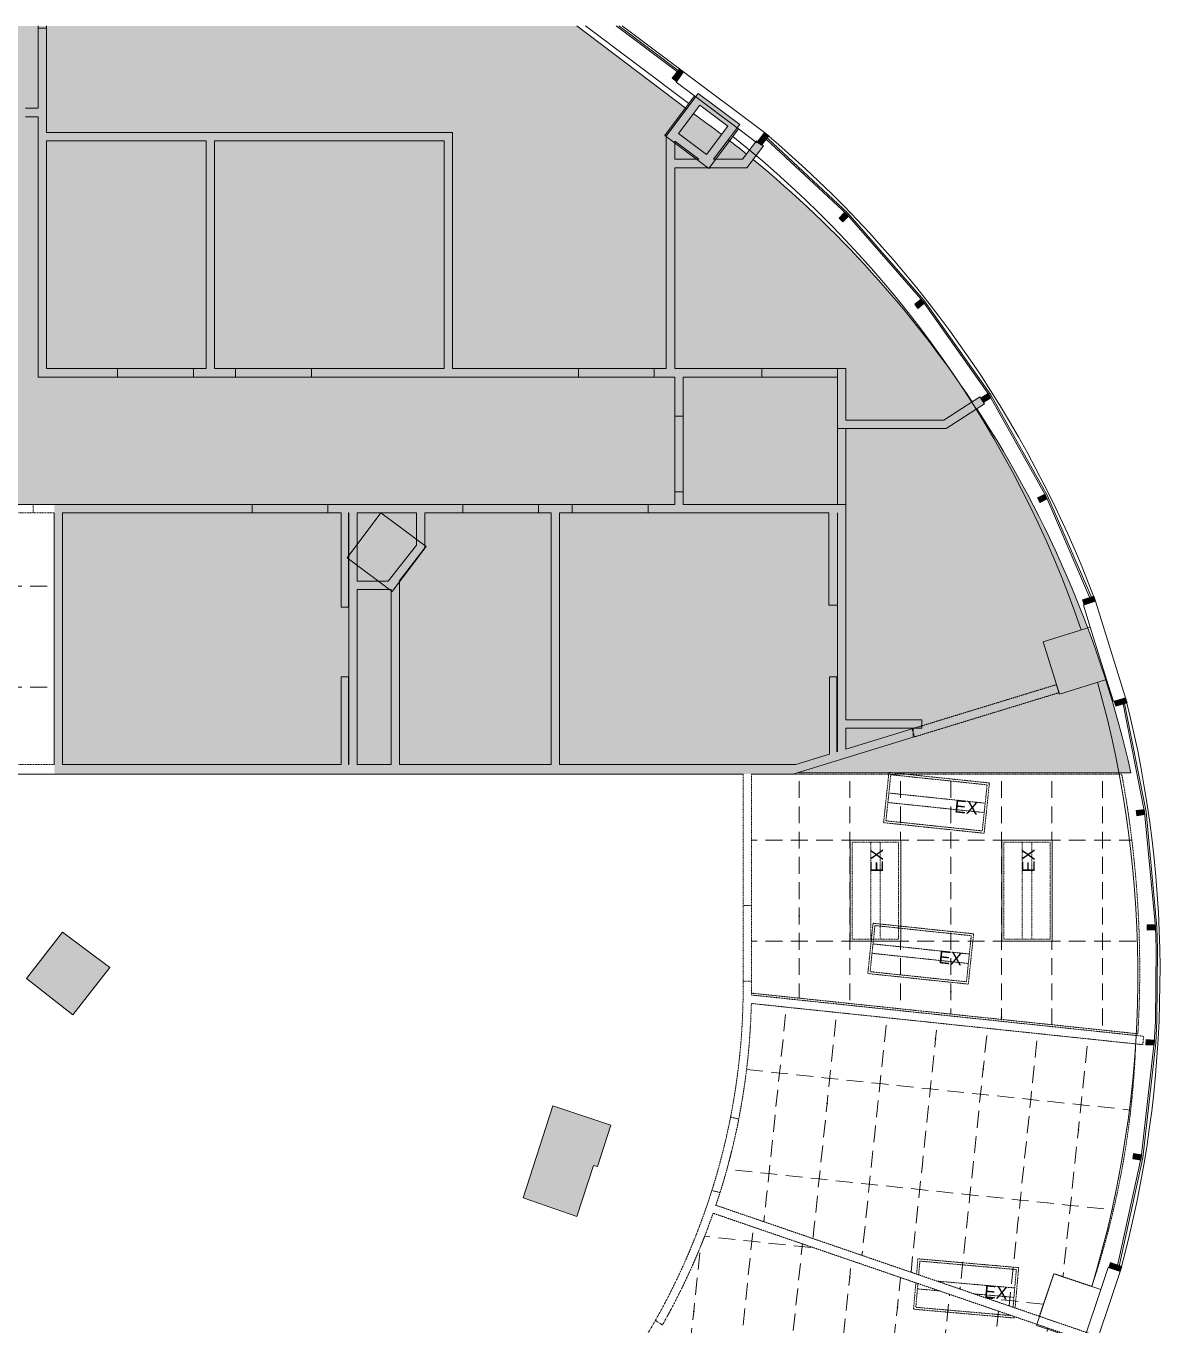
# Model space of a CAD drawing. Header units: inches. Extents: x 81 to 2201, y -595 to 378.
# Drawn here: x 1070 to 1609, y -244 to 373 of the extents above; entities that cross this region are included whole.
import ezdxf

# ---------------------------------------------------------------- set-up
doc = ezdxf.new("R2010")
doc.units = ezdxf.units.IN
doc.header["$MEASUREMENT"] = 0
for name, pattern in [('Demolished', [0.1875, 0.125, -0.0625]), ('Demolished 3_128_', [0.046875, 0.023437, -0.023437]), ('Hidden 1_16_', [0.09375, 0.0625, -0.03125])]:
    doc.linetypes.add(name, pattern=pattern)
for name, color, linetype, lineweight in [('A-ANNO-NOTE', 131, 'Demolished', 9), ('A-CLNG', 13, 'Demolished', 9), ('A-CLNG-PATT', 13, 'Demolished', 9), ('A-DETL', 90, 'Continuous', 9), ('A-DETL-GENF', 92, 'Continuous', 9), ('A-EXIST-GLAZ', 250, 'Continuous', 9), ('A-WALL', 113, 'Continuous', 13), ('A-WALL-PATT', 111, 'Continuous', 13), ('E-LITE-EQPM', 33, 'Demolished', 9), ('EXTWINDOWS', 250, 'Continuous', 9), ('I-WALL', 2, 'Continuous', 13), ('new block- skin dc_dwg', 8, 'Continuous', 9), ('S-EXIST-COLS', 250, 'Continuous', 9)]:
    doc.layers.add(name, color=color, linetype=linetype, lineweight=lineweight)
doc.styles.add('Arial', font='arial.ttf', dxfattribs={"height": 6})

# ---------------------------------------------------------------- blocks, each defined once
blk = doc.blocks.new('new block- skin dc_dwg-1925045-Reflected Ceiling Demolition Plan')
at = {"layer": 'EXTWINDOWS'}
for points in [[(2565.02, 1696.54), (2568.39, 1701.04), (2566.39, 1702.54), (2563.02, 1698.03)], [(2605.44, 1666.26), (2603.43, 1667.75), (2606.81, 1672.26), (2608.81, 1670.76)], [(2643.95, 1629.92), (2646.73, 1632.63), (2644.98, 1634.42), (2642.21, 1631.71), (2643.65, 1630.24)], [(2679.7, 1588.82), (2682.74, 1591.22), (2681.19, 1593.18), (2678.15, 1590.78)], [(2711.02, 1544.25), (2714.3, 1546.32), (2712.97, 1548.43), (2709.69, 1546.37), (2710.16, 1545.61)], [(2737.69, 1496.61), (2741.11, 1498.43), (2739.93, 1500.64), (2736.51, 1498.82), (2737.29, 1497.36)], [(2758.61, 1448.11), (2763.98, 1449.79), (2763.24, 1452.18), (2757.87, 1450.5)], [(2773.69, 1399.91), (2772.94, 1402.3), (2778.31, 1403.98), (2779.06, 1401.59)], [(2783.68, 1347.93), (2787.51, 1348.51), (2787.14, 1350.98), (2783.31, 1350.4)], [(2788.63, 1293.71), (2792.5, 1293.87), (2792.39, 1296.37), (2788.52, 1296.2)], [(2791.85, 1239.02), (2792, 1241.51), (2788.13, 1241.75), (2787.98, 1239.25)], [(2785.56, 1184.52), (2785.97, 1186.98), (2782.14, 1187.62), (2781.73, 1185.15)], [(2775.71, 1131.7), (2770.38, 1133.48), (2771.17, 1135.85), (2776.5, 1134.07)]]:
    blk.add_hatch(color=256, dxfattribs=at).paths.add_polyline_path(points, flags=0)
at = {"layer": 'A-EXIST-GLAZ'}
for p, q in [((2536.38, 1722.86), (2567.34, 1699.64)), ((2537.63, 1722.86), (2567.79, 1700.24))]:
    blk.add_line(p, q, dxfattribs=at)
at = {"layer": 'A-EXIST-GLAZ', "flags": 128}
for points in [[(2606.21, 1671.45), (2646.39, 1634.05), (2682.56, 1592.66), (2714.27, 1547.78), (2741.19, 1499.87), (2763.03, 1449.49)], [(2605.75, 1670.85), (2645.85, 1633.52), (2681.96, 1592.2), (2713.63, 1547.38), (2740.52, 1499.53), (2762.31, 1449.27)], [(2774.05, 1132.25), (2785.76, 1185.75), (2791.92, 1240.28), (2792.44, 1250.49), (2792.77, 1284.89), (2792.45, 1295.11), (2787.32, 1349.74), (2776.63, 1403.45)], [(2774.76, 1132.02), (2786.5, 1185.63), (2792.67, 1240.22), (2793.19, 1250.46), (2793.52, 1284.9), (2793.2, 1295.15), (2788.07, 1349.85), (2777.35, 1403.68)]]:
    blk.add_lwpolyline(points, dxfattribs=at)
at = {"layer": 'A-WALL', "color": 250, "lineweight": 9}
for p, q in [((2521.81, 1722.86), (2570.9, 1686.04)), ((2539.3, 1722.86), (2568.39, 1701.04))]:
    blk.add_line(p, q, dxfattribs=at)
at = {"layer": 'A-WALL', "color": 250, "lineweight": 9, "flags": 128}
for points in [[(2573.6, 1689.64), (2564.8, 1696.24), (2568.39, 1701.04), (2606.81, 1672.26), (2603.21, 1667.45), (2594.41, 1674.05)], [(2761.54, 1437.5), (2758.26, 1448), (2763.98, 1449.79), (2778.31, 1403.98), (2772.58, 1402.19), (2769.3, 1412.69)], [(2766.55, 1123.16), (2770.02, 1133.59), (2775.71, 1131.7), (2760.55, 1086.16), (2754.86, 1088.05), (2758.33, 1098.49)]]:
    blk.add_lwpolyline(points, dxfattribs=at)
at = {"layer": 'A-WALL', "color": 250, "lineweight": 9}
for centre, radius, start, end in [((2263.32, 1262.82), 534.44, 20.47811, 50.00571), ((2263.32, 1262.82), 534.44, 20.47811, 50.00571), ((2273.64, 1270.09), 511.32, 18.95192, 51.53402), ((2272.85, 1272.63), 511.33, 343.16941, 15.74032), ((2260.21, 1272.77), 534.46, 344.69576, 14.21181), ((2260.21, 1272.77), 534.46, 344.69576, 14.21181)]:
    blk.add_arc(centre, radius, start, end, dxfattribs=at)
at = {"layer": 'EXTWINDOWS'}
for p, q in [((2566.39, 1702.54), (2563.02, 1698.03)), ((2568.39, 1701.04), (2566.39, 1702.54)), ((2563.02, 1698.03), (2565.02, 1696.54)), ((2565.02, 1696.54), (2568.39, 1701.04)), ((2603.43, 1667.75), (2606.81, 1672.26)), ((2606.81, 1672.26), (2608.81, 1670.76)), ((2605.44, 1666.26), (2603.43, 1667.75)), ((2608.81, 1670.76), (2605.44, 1666.26)), ((2644.98, 1634.42), (2642.21, 1631.71)), ((2646.73, 1632.63), (2644.98, 1634.42)), ((2642.21, 1631.71), (2643.65, 1630.24)), ((2643.65, 1630.24), (2643.95, 1629.92)), ((2643.95, 1629.92), (2646.73, 1632.63)), ((2681.19, 1593.18), (2678.15, 1590.78)), ((2679.7, 1588.82), (2682.74, 1591.22)), ((2682.74, 1591.22), (2681.19, 1593.18)), ((2678.15, 1590.78), (2679.7, 1588.82)), ((2712.97, 1548.43), (2709.69, 1546.37)), ((2714.3, 1546.32), (2712.97, 1548.43)), ((2709.69, 1546.37), (2710.16, 1545.61)), ((2710.16, 1545.61), (2711.02, 1544.25)), ((2711.02, 1544.25), (2714.3, 1546.32)), ((2739.93, 1500.64), (2736.51, 1498.82)), ((2736.51, 1498.82), (2737.29, 1497.36)), ((2741.11, 1498.43), (2739.93, 1500.64)), ((2737.29, 1497.36), (2737.69, 1496.61)), ((2737.69, 1496.61), (2741.11, 1498.43)), ((2763.24, 1452.18), (2757.87, 1450.5)), ((2757.87, 1450.5), (2758.61, 1448.11)), ((2758.61, 1448.11), (2763.98, 1449.79)), ((2763.98, 1449.79), (2763.24, 1452.18)), ((2772.94, 1402.3), (2778.31, 1403.98)), ((2773.69, 1399.91), (2772.94, 1402.3)), ((2779.06, 1401.59), (2773.69, 1399.91)), ((2778.31, 1403.98), (2779.06, 1401.59)), ((2787.14, 1350.98), (2783.31, 1350.4)), ((2787.51, 1348.51), (2787.14, 1350.98)), ((2783.31, 1350.4), (2783.68, 1347.93)), ((2783.68, 1347.93), (2787.51, 1348.51)), ((2792.39, 1296.37), (2788.52, 1296.2)), ((2788.52, 1296.2), (2788.63, 1293.71)), ((2792.5, 1293.87), (2792.39, 1296.37)), ((2788.63, 1293.71), (2792.5, 1293.87)), ((2788.13, 1241.75), (2787.98, 1239.25)), ((2792, 1241.51), (2788.13, 1241.75)), ((2791.85, 1239.02), (2792, 1241.51)), ((2787.98, 1239.25), (2791.85, 1239.02)), ((2782.14, 1187.62), (2781.73, 1185.15)), ((2781.73, 1185.15), (2785.56, 1184.52)), ((2785.97, 1186.98), (2782.14, 1187.62)), ((2785.56, 1184.52), (2785.97, 1186.98)), ((2770.38, 1133.48), (2771.17, 1135.85)), ((2771.17, 1135.85), (2776.5, 1134.07)), ((2775.71, 1131.7), (2770.38, 1133.48)), ((2776.5, 1134.07), (2775.71, 1131.7))]:
    blk.add_line(p, q, dxfattribs=at)
at = {"layer": 'S-EXIST-COLS', "flags": 128}
for points in [[(2594.41, 1674.05), (2573.6, 1689.64), (2559.5, 1670.82), (2580.31, 1655.23)], [(2446.08, 1475.75), (2424.67, 1491.79), (2408.63, 1470.39), (2430.03, 1454.34)], [(2746.86, 1405.67), (2739.1, 1430.48), (2761.54, 1437.5), (2769.3, 1412.69)], [(2736.02, 1105.92), (2744.24, 1130.59), (2766.55, 1123.16), (2758.33, 1098.49)]]:
    blk.add_lwpolyline(points, close=True, dxfattribs=at)
blk = doc.blocks.new('Rectangular Ceiling Light - Recessed - Existing 2_x4_-2138693-Reflected Ceiling Demolition Plan')
at = {"layer": 'E-LITE-EQPM', "color": 250, "linetype": 'Demolished 3_128_'}
for p, q in [((-24.74, -14.34), (-24.74, 9.66)), ((-24.74, 9.66), (23.26, 9.66)), ((-23.74, -13.34), (-23.74, 8.66)), ((-23.74, 8.66), (22.26, 8.66)), ((22.26, 8.66), (22.26, -13.34)), ((23.26, 9.66), (23.26, -14.34)), ((22.26, -0.09), (-23.74, -0.09)), ((22.26, -4.59), (-23.74, -4.59)), ((23.26, -14.34), (-24.74, -14.34)), ((22.26, -13.34), (-23.74, -13.34))]:
    blk.add_line(p, q, dxfattribs=at)
blk = doc.blocks.new('Rectangular Ceiling Light - Recessed - Existing 2_x4_-2139753-Reflected Ceiling Demolition Plan')
at = {"layer": 'E-LITE-EQPM', "color": 250, "linetype": 'Demolished 3_128_'}
for p, q in [((-24.74, -14.34), (-24.74, 9.66)), ((-24.74, 9.66), (23.26, 9.66)), ((-23.74, -13.34), (-23.74, 8.66)), ((-23.74, 8.66), (22.26, 8.66)), ((22.26, 8.66), (22.26, -13.34)), ((23.26, 9.66), (23.26, -14.34)), ((22.26, -0.09), (-23.74, -0.09)), ((22.26, -4.59), (-23.74, -4.59)), ((23.26, -14.34), (-24.74, -14.34)), ((22.26, -13.34), (-23.74, -13.34)), ((23.26, -14.34), (15.56, -14.34)), ((23.26, -13.53), (23.26, -14.34))]:
    blk.add_line(p, q, dxfattribs=at)
blk = doc.blocks.new('Rectangular Ceiling Light - Recessed - Existing 2_x4_-V2-Reflected Ceiling Demolition Plan')
at = {"layer": 'E-LITE-EQPM', "color": 250, "linetype": 'Demolished 3_128_'}
for p, q in [((-24.74, -14.34), (-24.74, 9.66)), ((-24.74, 9.66), (23.26, 9.66)), ((-23.74, -13.34), (-23.74, 8.66)), ((-23.74, 8.66), (22.26, 8.66)), ((22.26, 8.66), (22.26, -13.34)), ((23.26, 9.66), (23.26, -14.34)), ((22.26, -0.09), (-23.74, -0.09)), ((22.26, -4.59), (-23.74, -4.59)), ((23.26, -5.73), (23.26, -14.34)), ((23.26, -14.34), (-24.74, -14.34)), ((22.26, -13.34), (-23.74, -13.34)), ((23.26, -14.34), (10.07, -14.34))]:
    blk.add_line(p, q, dxfattribs=at)
blk = doc.blocks.new('Rectangular Ceiling Light - Recessed - Existing 2_x4_-V4-Reflected Ceiling Demolition Plan')
at = {"layer": 'E-LITE-EQPM', "color": 250, "linetype": 'Demolished 3_128_'}
for p, q in [((-24.74, 8.98), (-24.74, 9.66)), ((-24.74, 9.66), (23.26, 9.66)), ((-23.42, 8.66), (22.26, 8.66)), ((22.26, 8.66), (22.26, -2.67)), ((23.26, 9.66), (23.26, -2.92)), ((-24.74, -14.34), (-24.74, 4.86)), ((-23.74, -13.34), (-23.74, 4.62)), ((-4.76, -0.09), (-23.74, -0.09)), ((13.38, -4.59), (-23.74, -4.59)), ((22.26, -0.09), (11.86, -0.09)), ((22.26, -6.79), (22.26, -13.34)), ((23.26, -7.04), (23.26, -14.34)), ((23.26, -14.34), (-24.74, -14.34)), ((22.26, -13.34), (-23.74, -13.34))]:
    blk.add_line(p, q, dxfattribs=at)

msp = doc.modelspace()

# ---------------------------------------------------------------- hatches: boundary and pattern name
at = {"layer": 'A-CLNG-PATT', "linetype": 'Demolished 3_128_', "lineweight": 13}
h = msp.add_hatch(dxfattribs=at)
h.set_pattern_fill('FP_1', color=253, style=0, pattern_type=2)
h.set_pattern_definition([(90, (1040.378, 107.194), (24, 48), [4, -4, 8, -4, -40]), (90, (1040.378, 107.194), (24, 48), [-20, 8, -4, 8, -4, -16]), (90, (1040.378, 107.194), (24, 48), [-44, 8, -4, 4, 0]), (0, (1040.378, 107.194), (24, -48), [4, -4, 8, -4, -4]), (0, (1040.378, 107.194), (24, -48), [-20, 4, 0])])
h.paths.add_polyline_path([(1014.95, 22.57), (1083.81, 22.57), (1083.81, 141.96), (963.81, 141.96), (963.81, 22.57), (1012.19, 22.57)], flags=0)
h.paths.add_polyline_path([(1040.81, 59.26), (1040.81, 107.26), (1052.81, 107.26), (1052.81, 59.26)], flags=0)
h.paths.add_polyline_path([(1003.81, 59.26), (991.81, 59.26), (991.81, 60.27), (980.51, 60.3), (980.64, 108.3), (992.64, 108.26), (992.64, 107.26), (1003.81, 107.26), (1003.81, 59.58)], flags=0)
h = msp.add_hatch(dxfattribs=at)
h.set_pattern_fill('FP_3', color=253, style=0, pattern_type=2)
h.set_pattern_definition([(270, (2853.608, 1282.57), (-24, -48), [4, -4, 8, -4, -40]), (270, (2853.608, 1282.57), (-24, -48), [-20, 8, -4, 8, -4, -16]), (270, (2853.608, 1282.57), (-24, -48), [-44, 8, -4, 4, 0]), (180, (2853.608, 1282.57), (-24, 48), [4, -4, 8, -4, -4]), (180, (2853.608, 1282.57), (-24, 48), [-20, 4, 0])])
h.paths.add_polyline_path([(1598.44, -105.32), (1599.14, -88.93), (1599.35, -74.39), (1599.09, -58.91), (1598.37, -43.45), (1597.17, -28.02), (1595.51, -12.64), (1593.38, 2.69), (1590.78, 17.95), (1414.99, 17.95), (1415, -86.04), (1461.58, -90.94)], flags=0)
h.paths.add_polyline_path([(1461.81, -61.41), (1461.81, -13.41), (1485.81, -13.41), (1485.81, -61.41)], flags=0)
h.paths.add_polyline_path([(1533.81, -61.41), (1533.81, -13.41), (1557.81, -13.41), (1557.81, -61.41)], flags=0)
h = msp.add_hatch(dxfattribs=at)
h.set_pattern_fill('FP_4', color=253, style=0, pattern_type=2)
h.set_pattern_definition([(84, (2978.167, 1305.8), (28.8859, 45.22837), [4, -4, 8, -4, -40]), (84, (2978.167, 1305.8), (28.8859, 45.22837), [-20, 8, -4, 8, -4, -16]), (84, (2978.167, 1305.8), (28.8859, 45.22837), [-44, 8, -4, 4, 0]), (354, (2978.167, 1305.8), (18.8512, -50.2457), [4, -4, 8, -4, -4]), (354, (2978.167, 1305.8), (18.8512, -50.2457), [-20, 4, 0])])
h.paths.add_polyline_path([(1551.63, -239.4), (1558.55, -219.2), (1576.59, -225.21), (1580.51, -212.77), (1584.04, -200.22), (1587.35, -186.73), (1589.9, -174.81), (1592.22, -161.98), (1594.14, -149.09), (1595.64, -136.14), (1596.74, -123.14), (1597.43, -110.12), (1414.9, -90.94), (1414.55, -100.14), (1413.94, -109.33), (1413.07, -118.5), (1411.94, -127.64), (1410.55, -136.75), (1408.9, -145.81), (1408.28, -148.67), (1407.74, -151.45), (1406.58, -156.56), (1406.37, -157.55), (1405.62, -160.48), (1404.95, -163.33), (1403.66, -168.2), (1403.4, -169.18), (1401.95, -174.25), (1401.72, -175.09), (1400.31, -179.71), (1399.53, -182.22), (1398.06, -186.73), (1550.65, -239.07)], flags=0)
h = msp.add_hatch(dxfattribs=at)
h.set_pattern_fill('FP_5', color=253, style=0, pattern_type=2)
h.set_pattern_definition([(84, (2960.019, 1178.223), (28.8859, 45.22837), [4, -4, 8, -4, -40]), (84, (2960.019, 1178.223), (28.8859, 45.22837), [-20, 8, -4, 8, -4, -16]), (84, (2960.019, 1178.223), (28.8859, 45.22837), [-44, 8, -4, 4, 0]), (354, (2960.02, 1178.223), (18.8512, -50.2457), [4, -4, 8, -4, -4]), (354, (2960.02, 1178.223), (18.8512, -50.2457), [-20, 4, 0])])
h.paths.add_polyline_path([(1484.28, -396.73), (1493.74, -384.98), (1503.1, -372.57), (1512.07, -359.87), (1520.63, -346.89), (1528.77, -333.65), (1536.5, -320.16), (1543.79, -306.43), (1550.65, -292.48), (1557.06, -278.32), (1563.03, -263.96), (1568.54, -249.43), (1396.76, -190.52), (1392.91, -200.88), (1389.79, -208.67), (1385.9, -217.58), (1381.75, -226.38), (1376.31, -236.96), (1373.85, -241.4), (1372.67, -243.57), (1371.29, -245.89), (1370.09, -248.03), (1367.83, -251.74), (1366.55, -253.9), (1364.89, -256.49), (1362.86, -259.71), (1361.45, -261.84), (1360.06, -264), (1358.08, -266.84), (1356.37, -269.39), (1354.71, -271.69), (1353.2, -273.85), (1349.18, -279.29), (1449.84, -366.79)], flags=0)
at = {"layer": 'A-DETL-GENF'}
h = msp.add_hatch(color=254, dxfattribs=at)
h.paths.add_polyline_path([(1436.66, 18.59), (1595.13, 18.59), (1591.34, 34.3), (1587.07, 49.89), (1582.32, 65.34), (1577.1, 80.64), (1571.41, 95.77), (1565.26, 110.72), (1558.66, 125.47), (1551.6, 140.02), (1544.1, 154.34), (1536.17, 168.42), (1527.8, 182.25), (1521.92, 191.35), (1507.46, 181.96), (1455.81, 181.96), (1455.81, 210.41), (1459.81, 210.41), (1459.81, 185.96), (1506.28, 185.96), (1519.74, 194.71), (1519.02, 195.82), (1509.82, 209.12), (1500.22, 222.12), (1490.22, 234.82), (1479.84, 247.21), (1469.09, 259.28), (1457.96, 271.01), (1446.48, 282.39), (1434.66, 293.41), (1422.51, 304.07), (1415.67, 309.7), (1412.73, 305.79), (1378.48, 305.79), (1378.48, 210.41), (1419.81, 210.41), (1419.81, 206.41), (1382.48, 206.41), (1382.48, 187.91), (1378.48, 187.91), (1378.48, 206.41), (1368.81, 206.41), (1368.81, 210.41), (1374.48, 210.41), (1374.48, 321.4), (1374.73, 321.22), (1384.16, 333.73), (1331.95, 373.07), (591.81, 373.07), (591.81, 333.98), (821.98, 333.98), (821.98, 329.98), (815.81, 329.98), (815.81, 210.41), (821.98, 210.41), (821.98, 206.41), (741.81, 206.41), (741.81, 210.41), (811.81, 210.41), (811.81, 329.98), (699.56, 329.98), (699.56, 292.38), (696.06, 292.38), (696.06, 329.98), (695.81, 329.98), (695.81, 210.41), (696.06, 210.41), (696.06, 256.38), (699.56, 256.38), (699.56, 210.41), (705.81, 210.41), (705.81, 206.41), (682.81, 206.41), (682.81, 210.41), (688.06, 210.41), (688.06, 256.38), (691.56, 256.38), (691.56, 210.41), (691.81, 210.41), (691.81, 329.98), (691.56, 329.98), (691.56, 292.38), (688.06, 292.38), (688.06, 329.98), (591.81, 329.98), (591.81, 183.41), (627.81, 183.41), (627.81, 210.41), (646.81, 210.41), (646.81, 206.41), (631.81, 206.41), (631.81, 145.96), (664.81, 145.96), (664.81, 141.96), (627.81, 141.96), (627.81, 168.96), (591.81, 168.96), (591.81, 22.57), (708.06, 22.57), (708.06, 64.42), (711.56, 64.42), (711.56, 22.57), (711.81, 22.58), (711.81, 141.96), (711.56, 141.96), (711.56, 100.11), (708.06, 100.11), (708.06, 141.96), (700.81, 141.96), (700.81, 145.96), (721.81, 145.96), (721.81, 141.96), (715.81, 141.96), (715.81, 22.57), (829.06, 22.57), (829.06, 64.11), (832.56, 64.11), (832.56, 22.57), (832.81, 22.57), (832.81, 99.65), (832.56, 99.84), (832.56, 98.7), (829.06, 98.7), (829.06, 102.47), (813.81, 113.96), (813.81, 141.96), (757.81, 141.96), (757.81, 145.96), (913.81, 145.96), (913.81, 141.96), (851.31, 141.96), (851.31, 120.9), (836.81, 101.64), (836.81, 22.57), (956.06, 22.57), (956.06, 64.11), (959.56, 64.11), (959.56, 22.57), (959.81, 22.57), (959.81, 141.96), (959.56, 141.96), (959.56, 98.11), (956.06, 98.11), (956.06, 141.96), (949.81, 141.96), (949.81, 145.96), (1177.75, 145.96), (1177.75, 141.96), (1087.81, 141.96), (1087.81, 22.57), (1220, 22.57), (1220, 64.11), (1223.5, 64.11), (1223.5, 22.57), (1223.75, 22.57), (1223.75, 141.96), (1223.5, 141.96), (1223.5, 97.22), (1220, 97.22), (1220, 141.96), (1213.75, 141.96), (1213.75, 145.96), (1277.81, 145.96), (1277.81, 141.96), (1259.81, 141.96), (1259.81, 125.28), (1247.75, 109.84), (1247.75, 22.57), (1319.81, 22.57), (1319.81, 141.96), (1313.81, 141.96), (1313.81, 145.96), (1329.81, 145.96), (1329.81, 141.96), (1323.81, 141.96), (1323.81, 22.57), (1436.01, 22.57), (1452, 27.46), (1452, 64.11), (1455.5, 64.11), (1455.5, 28.53), (1455.81, 28.63), (1455.81, 141.96), (1455.75, 141.96), (1455.75, 98.11), (1451.75, 98.11), (1451.75, 141.96), (1365.81, 141.96), (1365.81, 145.96), (1378.48, 145.96), (1378.48, 151.91), (1382.48, 151.91), (1382.48, 145.96), (1459.81, 145.96), (1459.81, 43.76), (1495.81, 43.76), (1495.81, 40.86), (1492.23, 39.76), (1459.81, 39.76), (1459.81, 29.85), (1491.23, 39.45), (1491.81, 37.54), (1491.81, 35.45), (1446.48, 21.59)], flags=0)
h.paths.add_polyline_path([(1227.75, 22.57), (1243.75, 22.57), (1243.75, 105.58), (1227.75, 105.58), (1227.75, 27.24)], flags=0)
h.paths.add_polyline_path([(833.61, 104.05), (847.31, 122.24), (847.31, 141.96), (817.81, 141.96), (817.81, 115.96), (832.81, 104.66)], flags=0)
h.paths.add_polyline_path([(1227.75, 109.58), (1242.47, 109.58), (1255.81, 126.65), (1255.81, 141.96), (1227.75, 141.96), (1227.75, 129.82)], flags=0)
h.paths.add_polyline_path([(627.81, 172.96), (627.81, 179.41), (591.81, 179.41), (591.81, 172.96)], flags=0)
h.paths.add_polyline_path([(1313.81, 206.41), (1205.92, 206.41), (1205.92, 210.41), (1268.94, 210.41), (1268.94, 318.54), (1159.92, 318.54), (1159.92, 210.41), (1169.92, 210.41), (1169.92, 206.41), (1149.92, 206.41), (1149.92, 210.41), (1155.92, 210.41), (1155.92, 318.54), (1080.19, 318.54), (1080.19, 210.41), (1113.92, 210.41), (1113.92, 206.41), (1076.19, 206.41), (1076.19, 329.98), (1070.19, 329.98), (1070.19, 333.98), (1076.19, 333.98), (1076.19, 372.02), (1080.19, 372.02), (1080.19, 322.54), (1272.94, 322.54), (1272.94, 210.41), (1332.81, 210.41), (1332.81, 206.41), (1319.81, 206.41)], flags=0)
h.paths.add_polyline_path([(1016.19, 206.41), (946.81, 206.41), (946.81, 210.41), (988.19, 210.41), (988.19, 299.45), (964.19, 299.45), (964.19, 329.98), (904.81, 329.98), (904.81, 210.41), (910.81, 210.41), (910.81, 206.41), (857.98, 206.41), (857.98, 210.41), (900.81, 210.41), (900.81, 329.98), (857.98, 329.98), (857.98, 333.98), (1034.19, 333.98), (1034.19, 329.98), (1016.19, 329.98), (1016.19, 284.45), (1012.19, 284.45), (1012.19, 299.45), (992.19, 299.45), (992.19, 210.41), (1012.19, 210.41), (1012.19, 224.45), (1016.19, 224.45), (1016.19, 210.41)], flags=0)
h.paths.add_polyline_path([(992.19, 303.45), (1012.19, 303.45), (1012.19, 329.98), (968.19, 329.98), (968.19, 303.45), (988.19, 303.45)], flags=0)
h.paths.add_polyline_path([(1396.96, 309.79), (1410.73, 309.79), (1412.58, 312.24), (1409.35, 314.87), (1403.94, 319.05), (1397.24, 310.17)], flags=0)
h.paths.add_polyline_path([(1384.16, 309.79), (1389.89, 309.79), (1378.48, 318.39), (1378.48, 309.79), (1380.33, 309.79)], flags=0)
h.paths.add_polyline_path([(1393.61, 312), (1400.78, 321.5), (1396.54, 324.74), (1387.4, 331.38), (1380.33, 322), (1392.87, 312.55)], flags=0)
h = msp.add_hatch(color=57, dxfattribs=at)
h.paths.add_polyline_path([(1103.99, -342.38), (1103.99, -306.38), (1077.99, -306.38), (1077.99, -342.38)], flags=0)
h.paths.add_polyline_path([(802.99, -340.59), (802.99, -313.59), (753.81, -313.59), (753.81, -340.59)], flags=0)
h.paths.add_polyline_path([(1331.98, -192.04), (1339.87, -167.77), (1341.77, -168.38), (1348.17, -148.68), (1320.68, -139.51), (1306.46, -183.26)], flags=0)
h.paths.add_polyline_path([(1092.64, -96.35), (1110.18, -73.91), (1087.81, -57.05), (1070.58, -79.12), (1087.81, -92.58)], flags=0)
h.paths.add_polyline_path([(752.81, -90.59), (779.81, -90.59), (779.81, -54.05), (752.81, -54.05), (752.81, -89.21)], flags=0)
at = {"layer": 'A-WALL-PATT'}
for points in [[(1080.19, 206.41), (1080.19, 372.02), (1076.19, 372.02), (1076.19, 206.41)], [(1380.33, 322), (1392.87, 338.64), (1389.68, 341.05), (1377.14, 324.41), (1378.48, 323.4)], [(1406.94, 323.03), (1409.35, 326.23), (1392.87, 338.64), (1390.47, 335.45), (1403.75, 325.44)], [(1159.92, 318.54), (1272.94, 318.54), (1272.94, 322.54), (1080.19, 322.54), (1080.19, 318.54), (1155.92, 318.54)], [(1378.48, 210.41), (1378.48, 318.39), (1374.48, 321.4), (1374.48, 210.41)], [(1396.54, 309.79), (1377.14, 324.41), (1374.73, 321.22), (1389.89, 309.79), (1393.61, 309.79)], [(1396.54, 309.79), (1396.96, 309.79), (1406.94, 323.03), (1403.75, 325.44), (1393.61, 312), (1396.33, 309.95)], [(1159.92, 210.41), (1159.92, 318.54), (1155.92, 318.54), (1155.92, 210.41)], [(1272.94, 210.41), (1272.94, 318.54), (1268.94, 318.54), (1268.94, 210.41)], [(1412.73, 309.79), (1415.74, 309.79), (1420.58, 316.21), (1417.39, 318.62), (1410.73, 309.79)], [(1389.89, 305.79), (1412.73, 305.79), (1415.74, 309.79), (1378.48, 309.79), (1378.48, 305.79), (1380.33, 305.79)], [(1500.12, 181.96), (1507.46, 181.96), (1525.54, 193.7), (1523.36, 197.06), (1506.28, 185.96)], [(1459.81, 181.96), (1500.12, 181.96), (1506.28, 185.96), (1459.81, 185.96)], [(1083.81, 22.57), (1087.81, 22.57), (1087.81, 141.96), (1083.81, 141.96), (1083.81, 129.82)], [(1220, 97.22), (1223.5, 97.22), (1223.5, 141.96), (1220, 141.96), (1220, 129.82)], [(1227.75, 105.58), (1227.75, 141.96), (1223.75, 141.96), (1223.75, 105.58)], [(1255.81, 120.16), (1259.81, 125.28), (1259.81, 141.96), (1255.81, 141.96), (1255.81, 125.28)], [(1319.81, 22.57), (1323.81, 22.57), (1323.81, 141.96), (1319.81, 141.96), (1319.81, 129.82)], [(1451.75, 98.11), (1455.75, 98.11), (1455.75, 141.96), (1451.75, 141.96), (1451.75, 129.82)], [(1242.47, 109.58), (1247.55, 109.58), (1255.81, 120.16), (1255.81, 126.65), (1243.75, 111.22)], [(1227.75, 22.57), (1227.75, 105.58), (1223.75, 105.58), (1223.75, 22.57)], [(1244.42, 105.58), (1247.55, 109.58), (1227.75, 109.58), (1227.75, 105.58), (1243.75, 105.58)], [(1243.75, 22.57), (1247.75, 22.57), (1247.75, 109.84), (1244.42, 105.58), (1243.75, 105.58), (1243.75, 26.43)], [(1223.5, 22.57), (1223.5, 64.11), (1220, 64.11), (1220, 22.57)], [(1452, 27.46), (1455.5, 28.53), (1455.5, 64.11), (1452, 64.11), (1452, 28.48)], [(1491.23, 39.76), (1492.23, 39.76), (1495.81, 40.86), (1495.81, 43.76), (1459.81, 43.76), (1459.81, 39.76)], [(1434.57, 17.95), (1491.81, 35.45), (1491.81, 37.54), (1491.23, 39.45), (1436.01, 22.57)], [(1434.57, 17.95), (1436.01, 22.57), (1083.79, 22.57), (1083.79, 17.95), (1420.89, 17.95)]]:
    msp.add_hatch(color=8, dxfattribs=at).paths.add_polyline_path(points, flags=0)
h = msp.add_hatch(color=8, dxfattribs=at)
h.paths.add_polyline_path([(857.98, 329.98), (1034.19, 329.98), (1034.19, 333.98), (857.98, 333.98)], flags=0)
h.paths.add_polyline_path([(1076.19, 329.98), (1076.19, 333.98), (1070.19, 333.98), (1070.19, 329.98), (1075.77, 329.98)], flags=0)
h.paths.add_polyline_path([(811.81, 329.98), (821.98, 329.98), (821.98, 333.98), (591.81, 333.98), (591.81, 329.98), (754.02, 329.98)], flags=0)
h = msp.add_hatch(color=8, dxfattribs=at)
h.paths.add_polyline_path([(1459.81, 206.41), (1459.81, 210.41), (1455.81, 210.41), (1455.81, 206.41)], flags=0)
h.paths.add_polyline_path([(1419.81, 206.41), (1419.81, 210.41), (1368.81, 210.41), (1368.81, 206.41), (1382.48, 206.41)], flags=0)
h.paths.add_polyline_path([(1275.88, 206.41), (1332.81, 206.41), (1332.81, 210.41), (1205.92, 210.41), (1205.92, 206.41), (1272.94, 206.41)], flags=0)
h.paths.add_polyline_path([(1169.92, 206.41), (1169.92, 210.41), (1149.92, 210.41), (1149.92, 206.41), (1159.92, 206.41)], flags=0)
h.paths.add_polyline_path([(1113.92, 206.41), (1113.92, 210.41), (1080.19, 210.41), (1080.19, 206.41), (1101.93, 206.41)], flags=0)
h = msp.add_hatch(color=8, dxfattribs=at)
h.paths.add_polyline_path([(1382.48, 145.96), (1382.48, 151.91), (1378.48, 151.91), (1378.48, 145.96)], flags=0)
h.paths.add_polyline_path([(1378.48, 187.91), (1382.48, 187.91), (1382.48, 206.41), (1378.48, 206.41), (1378.48, 205.98)], flags=0)
h = msp.add_hatch(color=8, dxfattribs=at)
h.paths.add_polyline_path([(1455.81, 28.63), (1459.81, 29.85), (1459.81, 145.96), (1455.81, 145.96), (1455.81, 29.15)], flags=0)
h.paths.add_polyline_path([(1455.81, 181.96), (1459.81, 181.96), (1459.81, 206.41), (1455.81, 206.41), (1455.81, 185.96)], flags=0)
h = msp.add_hatch(color=8, dxfattribs=at)
h.paths.add_polyline_path([(1451.75, 141.96), (1455.81, 141.96), (1455.81, 145.96), (1365.81, 145.96), (1365.81, 141.96), (1449.84, 141.96)], flags=0)
h.paths.add_polyline_path([(1329.81, 141.96), (1329.81, 145.96), (1313.81, 145.96), (1313.81, 141.96), (1323.81, 141.96)], flags=0)
h.paths.add_polyline_path([(1227.75, 141.96), (1277.81, 141.96), (1277.81, 145.96), (1213.75, 145.96), (1213.75, 141.96), (1223.75, 141.96)], flags=0)
h.paths.add_polyline_path([(1155.92, 141.96), (1177.75, 141.96), (1177.75, 145.96), (1083.81, 145.96), (1083.81, 141.96), (1101.93, 141.96)], flags=0)

# ---------------------------------------------------------------- linework, layer by layer
at = {"layer": 'A-CLNG', "color": 250, "linetype": 'Demolished 3_128_'}
for p, q in [((1434.57, 17.95), (1590.78, 17.95)), ((1485.81, -13.41), (1461.81, -13.41)), ((1461.81, -13.41), (1461.81, -61.41)), ((1485.81, -61.41), (1485.81, -13.41)), ((1557.81, -13.41), (1533.81, -13.41)), ((1533.81, -13.41), (1533.81, -61.41)), ((1557.81, -61.41), (1557.81, -13.41)), ((1461.81, -61.41), (1485.81, -61.41)), ((1533.81, -61.41), (1557.81, -61.41)), ((1598.44, -105.32), (1414.98, -86.04)), ((1558.55, -219.2), (1551.63, -239.4)), ((1576.59, -225.21), (1558.55, -219.2))]:
    msp.add_line(p, q, dxfattribs=at)
for centre, radius, start, end in [((1090.12, -75.04), 509.23, 356.5905, 10.52141), ((1089.78, -83.13), 325.22, 356.10842, 356.68617), ((1185.76, -95.01), 411.94, 341.5753, 357.89779), ((1089.78, -83.13), 325.22, 354.09622, 354.68381), ((1089.78, -83.13), 325.22, 352.1559, 352.28045), ((1089.78, -83.13), 325.22, 349.65496, 350.2208), ((1089.78, -83.13), 325.22, 347.33174, 348.37224), ((1089.78, -83.13), 325.22, 345.19851, 346.23907), ((1089.78, -83.13), 325.22, 343.06533, 344.10587), ((1089.78, -83.13), 325.22, 338.08504, 338.69618), ((1089.78, -83.13), 325.22, 335.97821, 336.62028), ((1089.78, -83.13), 325.22, 333.94665, 334.28249), ((1089.78, -83.13), 325.22, 331.37513, 331.92997)]:
    msp.add_arc(centre, radius, start, end, dxfattribs=at)
at = {"layer": 'A-DETL', "lineweight": 13}
for p, q in [((1384.16, 333.73), (1331.95, 373.07)), ((1016.19, 145.96), (1083.81, 145.96)), ((1436.66, 18.59), (1595.13, 18.59)), ((1087.81, -57.05), (1070.58, -79.12)), ((1110.18, -73.91), (1087.81, -57.05)), ((1092.64, -96.35), (1110.18, -73.91)), ((1070.58, -79.12), (1092.64, -96.35)), ((1320.68, -139.51), (1306.46, -183.26)), ((1348.17, -148.68), (1320.68, -139.51)), ((1341.77, -168.38), (1348.17, -148.68)), ((1331.98, -192.04), (1339.87, -167.77)), ((1339.87, -167.77), (1341.77, -168.38)), ((1306.46, -183.26), (1331.98, -192.04))]:
    msp.add_line(p, q, dxfattribs=at)
for start, end in [(52.67548, 54.48641), (51.04167, 52.23988), (33.65504, 50.6057), (12.67783, 33.21948)]:
    msp.add_arc((1081.76, -96.9), 526.19, start, end, dxfattribs=at)
at = {"layer": 'A-WALL'}
for p, q in [((1076.19, 373.07), (1076.19, 372.02)), ((1080.19, 372.02), (1080.19, 373.07)), ((1149.92, 210.41), (1113.92, 210.41)), ((1205.92, 210.41), (1169.92, 210.41)), ((1368.81, 210.41), (1332.81, 210.41)), ((1455.81, 210.41), (1419.81, 210.41)), ((1113.92, 206.41), (1149.92, 206.41)), ((1169.92, 206.41), (1205.92, 206.41)), ((1332.81, 206.41), (1368.81, 206.41)), ((1419.81, 206.41), (1455.81, 206.41)), ((1378.48, 187.91), (1378.48, 151.91)), ((1382.48, 151.91), (1382.48, 187.91)), ((1455.81, 181.96), (1455.81, 145.96)), ((1459.81, 145.96), (1459.81, 181.96)), ((1213.75, 145.96), (1177.75, 145.96)), ((1177.75, 141.96), (1213.75, 141.96)), ((1313.81, 145.96), (1277.81, 145.96)), ((1277.81, 141.96), (1313.81, 141.96)), ((1365.81, 145.96), (1329.81, 145.96)), ((1329.81, 141.96), (1365.81, 141.96))]:
    msp.add_line(p, q, dxfattribs=at)
at = {"layer": 'A-WALL', "color": 7, "lineweight": 20}
for p, q in [((1076.19, 333.98), (1076.19, 372.02)), ((1076.19, 372.02), (1080.19, 372.02)), ((1080.19, 372.02), (1080.19, 322.54)), ((1374.73, 321.22), (1389.68, 341.05)), ((1389.68, 341.05), (1409.35, 326.23)), ((1070.19, 333.98), (1076.19, 333.98)), ((1390.47, 335.45), (1380.33, 322)), ((1403.75, 325.44), (1390.47, 335.45)), ((1076.19, 329.98), (1070.19, 329.98)), ((1076.19, 206.41), (1076.19, 329.98)), ((1080.19, 322.54), (1272.94, 322.54)), ((1272.94, 322.54), (1272.94, 210.41)), ((1374.48, 210.41), (1374.48, 321.4)), ((1374.48, 321.4), (1374.73, 321.22)), ((1380.33, 322), (1393.61, 312)), ((1393.61, 312), (1403.75, 325.44)), ((1409.35, 326.23), (1396.96, 309.79)), ((1155.92, 318.54), (1080.19, 318.54)), ((1080.19, 318.54), (1080.19, 210.41)), ((1155.92, 210.41), (1155.92, 318.54)), ((1268.94, 318.54), (1159.92, 318.54)), ((1159.92, 318.54), (1159.92, 210.41)), ((1268.94, 210.41), (1268.94, 318.54)), ((1389.89, 309.79), (1378.48, 318.39)), ((1378.48, 318.39), (1378.48, 309.79)), ((1410.73, 309.79), (1417.39, 318.62)), ((1420.58, 316.21), (1412.73, 305.79)), ((1417.39, 318.62), (1420.58, 316.21)), ((1378.48, 309.79), (1389.89, 309.79)), ((1396.96, 309.79), (1410.73, 309.79)), ((1378.48, 305.79), (1378.48, 210.41)), ((1412.73, 305.79), (1378.48, 305.79)), ((1080.19, 210.41), (1113.92, 210.41)), ((1113.92, 210.41), (1113.92, 206.41)), ((1149.92, 206.41), (1149.92, 210.41)), ((1149.92, 210.41), (1155.92, 210.41)), ((1159.92, 210.41), (1169.92, 210.41)), ((1169.92, 210.41), (1169.92, 206.41)), ((1205.92, 206.41), (1205.92, 210.41)), ((1205.92, 210.41), (1268.94, 210.41)), ((1272.94, 210.41), (1332.81, 210.41)), ((1332.81, 210.41), (1332.81, 206.41)), ((1368.81, 206.41), (1368.81, 210.41)), ((1368.81, 210.41), (1374.48, 210.41)), ((1378.48, 210.41), (1419.81, 210.41)), ((1419.81, 210.41), (1419.81, 206.41)), ((1455.81, 210.41), (1459.81, 210.41)), ((1455.81, 181.96), (1455.81, 210.41)), ((1459.81, 210.41), (1459.81, 185.96)), ((1113.92, 206.41), (1076.19, 206.41)), ((1169.92, 206.41), (1149.92, 206.41)), ((1332.81, 206.41), (1205.92, 206.41)), ((1378.48, 206.41), (1368.81, 206.41)), ((1378.48, 187.91), (1378.48, 206.41)), ((1382.48, 206.41), (1382.48, 187.91)), ((1419.81, 206.41), (1382.48, 206.41)), ((1506.28, 185.96), (1523.36, 197.06)), ((1525.54, 193.7), (1507.46, 181.96)), ((1523.36, 197.06), (1525.54, 193.7)), ((1382.48, 187.91), (1378.48, 187.91)), ((1459.81, 185.96), (1506.28, 185.96)), ((1507.46, 181.96), (1455.81, 181.96)), ((1378.48, 145.96), (1378.48, 151.91)), ((1378.48, 151.91), (1382.48, 151.91)), ((1382.48, 151.91), (1382.48, 145.96)), ((1073.81, 145.96), (1177.75, 145.96)), ((1083.81, 22.57), (1083.81, 141.96)), ((1087.81, 141.96), (1087.81, 22.57)), ((1177.75, 141.96), (1087.81, 141.96)), ((1177.75, 145.96), (1177.75, 141.96)), ((1213.75, 141.96), (1213.75, 145.96)), ((1213.75, 145.96), (1277.81, 145.96)), ((1220, 141.96), (1213.75, 141.96)), ((1223.75, 141.96), (1223.5, 141.96)), ((1223.75, 22.57), (1223.75, 141.96)), ((1227.75, 141.96), (1227.75, 109.58)), ((1255.81, 141.96), (1227.75, 141.96)), ((1255.81, 126.65), (1255.81, 141.96)), ((1259.81, 141.96), (1259.81, 125.28)), ((1277.81, 141.96), (1259.81, 141.96)), ((1277.81, 145.96), (1277.81, 141.96)), ((1313.81, 141.96), (1313.81, 145.96)), ((1313.81, 145.96), (1329.81, 145.96)), ((1319.81, 141.96), (1313.81, 141.96)), ((1319.81, 22.57), (1319.81, 141.96)), ((1323.81, 141.96), (1323.81, 22.57)), ((1329.81, 141.96), (1323.81, 141.96)), ((1329.81, 145.96), (1329.81, 141.96)), ((1365.81, 141.96), (1365.81, 145.96)), ((1365.81, 145.96), (1378.48, 145.96)), ((1451.75, 141.96), (1365.81, 141.96)), ((1382.48, 145.96), (1459.81, 145.96)), ((1451.75, 98.11), (1451.75, 141.96)), ((1455.75, 141.96), (1455.75, 98.11)), ((1455.81, 141.96), (1455.75, 141.96)), ((1455.81, 28.63), (1455.81, 141.96)), ((1459.81, 145.96), (1459.81, 43.76)), ((1242.47, 109.58), (1255.81, 126.65)), ((1259.81, 125.28), (1247.55, 109.58)), ((1227.75, 109.58), (1242.47, 109.58)), ((1243.75, 105.58), (1227.75, 105.58)), ((1227.75, 105.58), (1227.75, 22.57)), ((1243.75, 22.57), (1243.75, 105.58)), ((1247.75, 109.84), (1247.75, 22.57)), ((1455.75, 98.11), (1451.75, 98.11)), ((1459.81, 43.76), (1495.81, 43.76)), ((1495.81, 43.76), (1495.81, 39.76)), ((1459.81, 39.76), (1459.81, 29.85)), ((1495.81, 39.76), (1459.81, 39.76)), ((1459.81, 29.85), (1491.81, 39.63)), ((1491.81, 39.63), (1491.81, 35.45)), ((1491.81, 35.45), (1434.57, 17.95)), ((1436.01, 22.57), (1452, 27.46)), ((1455.5, 28.53), (1455.81, 28.63))]:
    msp.add_line(p, q, dxfattribs=at)
at = {"layer": 'A-WALL', "color": 250, "linetype": 'Demolished 3_128_', "lineweight": 9}
for p, q in [((1073.81, 145.96), (1037.81, 145.96)), ((1037.81, 141.96), (1073.81, 141.96)), ((1410.99, -44.42), (1410.99, -80.42)), ((1414.99, -80.42), (1414.99, -44.42))]:
    msp.add_line(p, q, dxfattribs=at)
at = {"layer": 'A-WALL', "color": 7, "linetype": 'Hidden 1_16_', "lineweight": 20}
for p, q in [((1073.81, 141.96), (1073.81, 145.96)), ((1083.81, 141.96), (1073.81, 141.96)), ((1491.23, 39.45), (1559.77, 60.41)), ((1560.94, 56.58), (1492.4, 35.63)), ((1559.77, 60.41), (1560.94, 56.58)), ((1492.4, 35.63), (1491.23, 39.45)), ((1410.99, -44.42), (1410.99, 17.95)), ((1414.99, 17.95), (1414.99, -44.42)), ((1414.99, -44.42), (1410.99, -44.42)), ((1410.99, -81.42), (1410.99, -80.42)), ((1410.99, -80.42), (1414.99, -80.42)), ((1414.99, -80.42), (1414.99, -81.41)), ((1600.79, -110.48), (1414.9, -90.94)), ((1414.97, -86.92), (1601.2, -106.5)), ((1601.2, -106.5), (1600.79, -110.48)), ((1408.9, -145.81), (1405.02, -144.82)), ((1396.13, -179.71), (1400.02, -180.7)), ((1575.2, -251.71), (1396.76, -190.52)), ((1398.05, -186.73), (1576.49, -247.93)), ((1372.67, -243.57), (1369.3, -241.4))]:
    msp.add_line(p, q, dxfattribs=at)
at = {"layer": 'A-WALL', "color": 7, "linetype": 'Hidden 1_16_', "lineweight": 20, "flags": 128}
for points in [[(1414.99, -81.41), (1415, -84.17), (1414.97, -86.92)], [(1414.9, -90.94), (1414.55, -100.14), (1413.94, -109.33), (1413.07, -118.5), (1411.94, -127.64), (1410.55, -136.75), (1408.9, -145.81)], [(1400.02, -180.7), (1399.05, -183.72), (1398.05, -186.73)], [(1396.76, -190.52), (1393.41, -199.65), (1389.79, -208.67), (1385.9, -217.58), (1381.75, -226.38), (1377.34, -235.04), (1372.67, -243.57)]]:
    msp.add_lwpolyline(points, dxfattribs=at)
at = {"layer": 'A-WALL', "color": 7, "linetype": 'Hidden 1_16_', "lineweight": 20}
for start, end in [(348.92624, 0.30373), (330.47919, 342.5015)]:
    msp.add_arc((1089.78, -83.13), 321.22, start, end, dxfattribs=at)
at = {"layer": 'A-WALL', "color": 250, "linetype": 'Demolished 3_128_', "lineweight": 9}
for radius, start, end in [(321.22, 342.5015, 348.92624), (325.22, 342.54105, 348.88669), (321.22, 324.05445, 330.47919)]:
    msp.add_arc((1089.78, -83.13), radius, start, end, dxfattribs=at)
at = {"layer": 'I-WALL', "color": 7, "lineweight": 20}
for p, q in [((1220, 97.22), (1220, 141.96)), ((1223.5, 141.96), (1223.5, 97.22)), ((1223.5, 97.22), (1220, 97.22)), ((1220, 22.57), (1220, 64.11)), ((1220, 64.11), (1223.5, 64.11)), ((1223.5, 64.11), (1223.5, 22.57)), ((1452, 27.46), (1452, 64.11)), ((1452, 64.11), (1455.5, 64.11)), ((1455.5, 64.11), (1455.5, 28.53)), ((1087.81, 22.57), (1220, 22.57)), ((1223.5, 22.57), (1223.75, 22.57)), ((1227.75, 22.57), (1243.75, 22.57)), ((1247.75, 22.57), (1319.81, 22.57)), ((1323.81, 22.57), (1436.01, 22.57)), ((1410.99, 17.95), (591.81, 17.95)), ((1434.57, 17.95), (1414.99, 17.95))]:
    msp.add_line(p, q, dxfattribs=at)
at = {"layer": 'I-WALL', "color": 7, "linetype": 'Hidden 1_16_', "lineweight": 20}
msp.add_line((963.81, 22.57), (1083.81, 22.57), dxfattribs=at)

# ---------------------------------------------------------------- block references
at = {"layer": 'E-LITE-EQPM', "color": 250, "linetype": 'Demolished 3_128_'}
for name, p, rotation in [('Rectangular Ceiling Light - Recessed - Existing 2_x4_-2139753-Reflected Ceiling Demolition Plan', (1501.85, 2.06), 173.9999999999991), ('Rectangular Ceiling Light - Recessed - Existing 2_x4_-2138693-Reflected Ceiling Demolition Plan', (1476.16, -38.15), 270.0000000000002), ('Rectangular Ceiling Light - Recessed - Existing 2_x4_-2138693-Reflected Ceiling Demolition Plan', (1548.16, -38.15), 270.0000000000002), ('Rectangular Ceiling Light - Recessed - Existing 2_x4_-V2-Reflected Ceiling Demolition Plan', (1494.33, -69.55), 173.9999999999995), ('Rectangular Ceiling Light - Recessed - Existing 2_x4_-V4-Reflected Ceiling Demolition Plan', (1515.93, -228.46), 174.9999999999997)]:
    msp.add_blockref(name, p, dxfattribs=dict(at, rotation=rotation))
at = {"layer": 'new block- skin dc_dwg', "color": 250}
msp.add_blockref('new block- skin dc_dwg-1925045-Reflected Ceiling Demolition Plan', (-1185.69, -1349.79), dxfattribs=at)

# ---------------------------------------------------------------- texts
at = {"layer": 'A-ANNO-NOTE', "color": 7, "linetype": 'Demolished 3_128_', "char_height": 6, "width": 13.3693, "attachment_point": 1, "line_spacing_factor": 0.941778, "style": 'Arial'}
for insert, rotation in [((1511.74, 5.79), 354), ((1471.41, -28.71), 90), ((1543.41, -28.71), 90), ((1504.21, -65.81), 354), ((1525.75, -224.56), 355)]:
    msp.add_mtext('EX', dxfattribs=dict(at, insert=insert, rotation=rotation))

doc.saveas('drawing.dxf')
